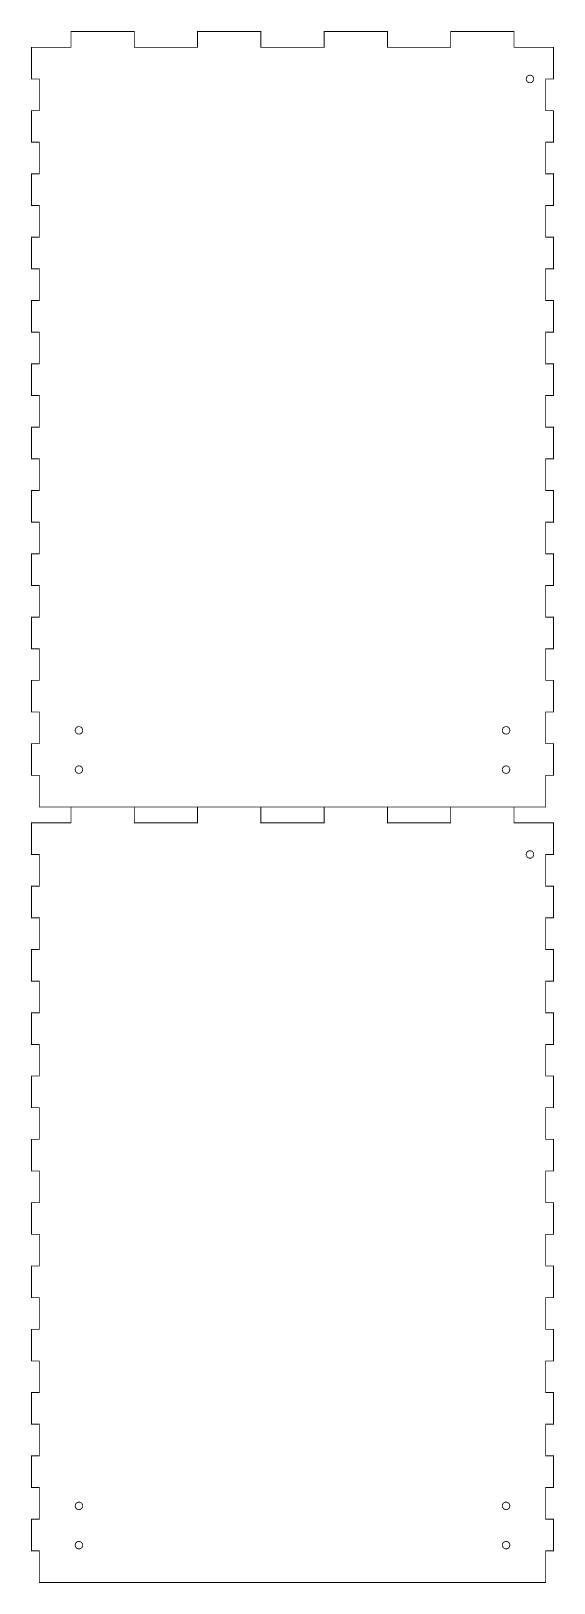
# Model space of a CAD drawing. Extents: x 0 to 210, y 0 to 623.
import ezdxf

# ---------------------------------------------------------------- set-up
doc = ezdxf.new("R2010")
doc.units = 0
doc.layers.get('0').update_dxf_attribs({"linetype": 'CONTINUOUS'})

msp = doc.modelspace()

# ---------------------------------------------------------------- linework, layer by layer
at = {"color": 0}
for points, const_width in [([(41.4514, 616.14), (41.4514, 622.49), (16.0514, 622.49), (16.0514, 616.14), (0.176378, 616.14), (0.176378, 603.44), (3.3514, 603.44), (3.3514, 590.74), (0.176378, 590.74), (0.176378, 578.04), (3.3514, 578.04), (3.3514, 565.34), (0.176378, 565.34), (0.176378, 552.64), (3.3514, 552.64), (3.3514, 539.94), (0.176378, 539.94), (0.176378, 527.24), (3.3514, 527.24), (3.3514, 514.54), (0.176378, 514.54), (0.176378, 501.84), (3.3514, 501.84), (3.3514, 489.14), (0.176378, 489.14), (0.176378, 476.44), (3.3514, 476.44), (3.3514, 463.74), (0.176378, 463.74), (0.176378, 451.04), (3.3514, 451.04), (3.3514, 438.34), (0.176378, 438.34), (0.176378, 425.64), (3.3514, 425.64), (3.3514, 412.94), (0.176378, 412.94), (0.176378, 400.24), (3.3514, 400.24), (3.3514, 387.54), (0.176378, 387.54), (0.176378, 374.84), (3.3514, 374.84), (3.3514, 362.14), (0.176378, 362.14), (0.176378, 349.44), (3.3514, 349.44), (3.3514, 336.74), (0.176378, 336.74), (0.176378, 324.04), (3.3514, 324.04), (3.3514, 311.34), (206.551, 311.34), (206.551, 324.04), (209.726, 324.04), (209.726, 336.74), (206.551, 336.74), (206.551, 349.44), (209.726, 349.44), (209.726, 362.14), (206.551, 362.14), (206.551, 374.84), (209.726, 374.84), (209.726, 387.54), (206.551, 387.54), (206.551, 400.24), (209.726, 400.24), (209.726, 412.94), (206.551, 412.94), (206.551, 425.64), (209.726, 425.64), (209.726, 438.34), (206.551, 438.34), (206.551, 451.04), (209.726, 451.04), (209.726, 463.74), (206.551, 463.74), (206.551, 476.44), (209.726, 476.44), (209.726, 489.14), (206.551, 489.14), (206.551, 501.84), (209.726, 501.84), (209.726, 514.54), (206.551, 514.54), (206.551, 527.24), (209.726, 527.24), (209.726, 539.94), (206.551, 539.94), (206.551, 552.64), (209.726, 552.64), (209.726, 565.34), (206.551, 565.34), (206.551, 578.04), (209.726, 578.04), (209.726, 590.74), (206.551, 590.74), (206.551, 603.44), (209.726, 603.44), (209.726, 616.14), (193.851, 616.14), (193.851, 622.49), (168.451, 622.49), (168.451, 616.14), (143.051, 616.14), (143.051, 622.49), (117.652, 622.49), (117.652, 616.14), (92.2515, 616.14), (92.2515, 622.49), (66.8515, 622.49), (66.8515, 616.14), (41.4514, 616.14)], 0.352778), ([(201.765, 603.44), (201.765, 603.401), (201.757, 603.287), (201.735, 603.137), (201.697, 602.994), (201.647, 602.857), (201.585, 602.725), (201.508, 602.601), (201.422, 602.486), (201.326, 602.379), (201.219, 602.283), (201.104, 602.196), (200.981, 602.121), (200.849, 602.058), (200.711, 602.008), (200.568, 601.971), (200.418, 601.949), (200.304, 601.94), (200.265, 601.94), (200.226, 601.94), (200.112, 601.949), (199.962, 601.971), (199.819, 602.008), (199.682, 602.058), (199.55, 602.121), (199.426, 602.196), (199.311, 602.283), (199.204, 602.379), (199.108, 602.486), (199.021, 602.601), (198.946, 602.725), (198.883, 602.857), (198.832, 602.994), (198.796, 603.137), (198.772, 603.287), (198.765, 603.401), (198.765, 603.44), (198.765, 603.479), (198.772, 603.593), (198.796, 603.743), (198.832, 603.886), (198.883, 604.024), (198.946, 604.156), (199.021, 604.279), (199.108, 604.394), (199.204, 604.501), (199.311, 604.597), (199.426, 604.685), (199.55, 604.76), (199.682, 604.822), (199.819, 604.872), (199.962, 604.91), (200.112, 604.932), (200.226, 604.94), (200.265, 604.94), (200.304, 604.94), (200.418, 604.932), (200.568, 604.91), (200.711, 604.872), (200.849, 604.822), (200.981, 604.76), (201.104, 604.685), (201.219, 604.597), (201.326, 604.501), (201.422, 604.394), (201.508, 604.279), (201.585, 604.156), (201.647, 604.024), (201.697, 603.886), (201.735, 603.743), (201.757, 603.593), (201.765, 603.479), (201.765, 603.44)], 0.333333), ([(20.7264, 342.09), (20.7264, 342.051), (20.7186, 341.936), (20.696, 341.787), (20.659, 341.644), (20.6085, 341.506), (20.5454, 341.375), (20.4703, 341.251), (20.3839, 341.136), (20.2871, 341.029), (20.1806, 340.932), (20.065, 340.846), (19.9414, 340.771), (19.8103, 340.708), (19.6724, 340.657), (19.5287, 340.621), (19.3797, 340.597), (19.2647, 340.59), (19.2264, 340.59), (19.1881, 340.59), (19.0731, 340.597), (18.9242, 340.621), (18.7803, 340.657), (18.6425, 340.708), (18.5114, 340.771), (18.3876, 340.846), (18.2722, 340.932), (18.1657, 341.029), (18.0689, 341.136), (17.9825, 341.251), (17.9075, 341.375), (17.8443, 341.506), (17.7939, 341.644), (17.7568, 341.787), (17.7342, 341.936), (17.7264, 342.051), (17.7264, 342.09), (17.7264, 342.128), (17.7342, 342.243), (17.7568, 342.392), (17.7939, 342.536), (17.8443, 342.674), (17.9075, 342.804), (17.9825, 342.929), (18.0689, 343.044), (18.1657, 343.15), (18.2722, 343.247), (18.3876, 343.333), (18.5114, 343.408), (18.6425, 343.472), (18.7803, 343.522), (18.9242, 343.56), (19.0731, 343.582), (19.1881, 343.59), (19.2264, 343.59), (19.2647, 343.59), (19.3797, 343.582), (19.5287, 343.56), (19.6724, 343.522), (19.8103, 343.472), (19.9414, 343.408), (20.065, 343.333), (20.1806, 343.247), (20.2871, 343.15), (20.3839, 343.044), (20.4703, 342.929), (20.5454, 342.804), (20.6085, 342.674), (20.659, 342.536), (20.696, 342.392), (20.7186, 342.243), (20.7264, 342.128), (20.7264, 342.09)], 0.333333), ([(192.176, 342.09), (192.176, 342.051), (192.169, 341.936), (192.146, 341.787), (192.11, 341.644), (192.058, 341.506), (191.996, 341.375), (191.921, 341.251), (191.835, 341.136), (191.737, 341.029), (191.631, 340.932), (191.515, 340.846), (191.392, 340.771), (191.261, 340.708), (191.122, 340.657), (190.979, 340.621), (190.831, 340.597), (190.715, 340.59), (190.676, 340.59), (190.639, 340.59), (190.524, 340.597), (190.375, 340.621), (190.231, 340.657), (190.093, 340.708), (189.961, 340.771), (189.837, 340.846), (189.722, 340.932), (189.617, 341.029), (189.519, 341.136), (189.433, 341.251), (189.358, 341.375), (189.294, 341.506), (189.244, 341.644), (189.207, 341.787), (189.185, 341.936), (189.176, 342.051), (189.176, 342.09), (189.176, 342.128), (189.185, 342.243), (189.207, 342.392), (189.244, 342.536), (189.294, 342.674), (189.358, 342.804), (189.433, 342.929), (189.519, 343.044), (189.617, 343.15), (189.722, 343.247), (189.837, 343.333), (189.961, 343.408), (190.093, 343.472), (190.231, 343.522), (190.375, 343.56), (190.524, 343.582), (190.639, 343.59), (190.676, 343.59), (190.715, 343.59), (190.831, 343.582), (190.979, 343.56), (191.122, 343.522), (191.261, 343.472), (191.392, 343.408), (191.515, 343.333), (191.631, 343.247), (191.737, 343.15), (191.835, 343.044), (191.921, 342.929), (191.996, 342.804), (192.058, 342.674), (192.11, 342.536), (192.146, 342.392), (192.169, 342.243), (192.176, 342.128), (192.176, 342.09)], 0.333333), ([(20.7264, 326.34), (20.7264, 326.301), (20.7186, 326.186), (20.696, 326.037), (20.659, 325.894), (20.6085, 325.756), (20.5454, 325.625), (20.4703, 325.501), (20.3839, 325.386), (20.2871, 325.279), (20.1806, 325.182), (20.065, 325.096), (19.9414, 325.021), (19.8103, 324.958), (19.6724, 324.907), (19.5287, 324.871), (19.3797, 324.847), (19.2647, 324.84), (19.2264, 324.84), (19.1881, 324.84), (19.0731, 324.847), (18.9242, 324.871), (18.7803, 324.907), (18.6425, 324.958), (18.5114, 325.021), (18.3876, 325.096), (18.2722, 325.182), (18.1657, 325.279), (18.0689, 325.386), (17.9825, 325.501), (17.9075, 325.625), (17.8443, 325.756), (17.7939, 325.894), (17.7568, 326.037), (17.7342, 326.186), (17.7264, 326.301), (17.7264, 326.34), (17.7264, 326.378), (17.7342, 326.493), (17.7568, 326.642), (17.7939, 326.786), (17.8443, 326.924), (17.9075, 327.054), (17.9825, 327.179), (18.0689, 327.294), (18.1657, 327.4), (18.2722, 327.497), (18.3876, 327.583), (18.5114, 327.658), (18.6425, 327.722), (18.7803, 327.772), (18.9242, 327.81), (19.0731, 327.832), (19.1881, 327.84), (19.2264, 327.84), (19.2647, 327.84), (19.3797, 327.832), (19.5287, 327.81), (19.6724, 327.772), (19.8103, 327.722), (19.9414, 327.658), (20.065, 327.583), (20.1806, 327.497), (20.2871, 327.4), (20.3839, 327.294), (20.4703, 327.179), (20.5454, 327.054), (20.6085, 326.924), (20.659, 326.786), (20.696, 326.642), (20.7186, 326.493), (20.7264, 326.378), (20.7264, 326.34)], 0.333333), ([(192.176, 326.34), (192.176, 326.301), (192.169, 326.186), (192.146, 326.037), (192.11, 325.894), (192.058, 325.756), (191.996, 325.625), (191.921, 325.501), (191.835, 325.386), (191.737, 325.279), (191.631, 325.182), (191.515, 325.096), (191.392, 325.021), (191.261, 324.958), (191.122, 324.907), (190.979, 324.871), (190.831, 324.847), (190.715, 324.84), (190.676, 324.84), (190.639, 324.84), (190.524, 324.847), (190.375, 324.871), (190.231, 324.907), (190.093, 324.958), (189.961, 325.021), (189.837, 325.096), (189.722, 325.182), (189.617, 325.279), (189.519, 325.386), (189.433, 325.501), (189.358, 325.625), (189.294, 325.756), (189.244, 325.894), (189.207, 326.037), (189.185, 326.186), (189.176, 326.301), (189.176, 326.34), (189.176, 326.378), (189.185, 326.493), (189.207, 326.642), (189.244, 326.786), (189.294, 326.924), (189.358, 327.054), (189.433, 327.179), (189.519, 327.294), (189.617, 327.4), (189.722, 327.497), (189.837, 327.583), (189.961, 327.658), (190.093, 327.722), (190.231, 327.772), (190.375, 327.81), (190.524, 327.832), (190.639, 327.84), (190.676, 327.84), (190.715, 327.84), (190.831, 327.832), (190.979, 327.81), (191.122, 327.772), (191.261, 327.722), (191.392, 327.658), (191.515, 327.583), (191.631, 327.497), (191.737, 327.4), (191.835, 327.294), (191.921, 327.179), (191.996, 327.054), (192.058, 326.924), (192.11, 326.786), (192.146, 326.642), (192.169, 326.493), (192.176, 326.378), (192.176, 326.34)], 0.333333), ([(201.765, 292.29), (201.765, 292.251), (201.757, 292.136), (201.735, 291.987), (201.697, 291.844), (201.647, 291.706), (201.585, 291.575), (201.508, 291.451), (201.422, 291.336), (201.326, 291.229), (201.219, 291.132), (201.104, 291.046), (200.981, 290.971), (200.849, 290.908), (200.711, 290.857), (200.568, 290.821), (200.418, 290.797), (200.304, 290.79), (200.265, 290.79), (200.226, 290.79), (200.112, 290.797), (199.962, 290.821), (199.819, 290.857), (199.682, 290.908), (199.55, 290.971), (199.426, 291.046), (199.311, 291.132), (199.204, 291.229), (199.108, 291.336), (199.021, 291.451), (198.946, 291.575), (198.883, 291.706), (198.832, 291.844), (198.796, 291.987), (198.772, 292.136), (198.765, 292.251), (198.765, 292.29), (198.765, 292.328), (198.772, 292.443), (198.796, 292.592), (198.832, 292.736), (198.883, 292.874), (198.946, 293.004), (199.021, 293.129), (199.108, 293.244), (199.204, 293.35), (199.311, 293.447), (199.426, 293.533), (199.55, 293.608), (199.682, 293.672), (199.819, 293.722), (199.962, 293.76), (200.112, 293.782), (200.226, 293.79), (200.265, 293.79), (200.304, 293.79), (200.418, 293.782), (200.568, 293.76), (200.711, 293.722), (200.849, 293.672), (200.981, 293.608), (201.104, 293.533), (201.219, 293.447), (201.326, 293.35), (201.422, 293.244), (201.508, 293.129), (201.585, 293.004), (201.647, 292.874), (201.697, 292.736), (201.735, 292.592), (201.757, 292.443), (201.765, 292.328), (201.765, 292.29)], 0.333333), ([(20.7264, 30.9394), (20.7264, 30.9011), (20.7186, 30.7861), (20.696, 30.6371), (20.659, 30.4933), (20.6085, 30.3556), (20.5454, 30.2244), (20.4703, 30.1007), (20.3839, 29.9853), (20.2871, 29.8788), (20.1806, 29.7819), (20.065, 29.6956), (19.9414, 29.6204), (19.8103, 29.5574), (19.6724, 29.5068), (19.5287, 29.4699), (19.3797, 29.4472), (19.2647, 29.4394), (19.2264, 29.4394), (19.1881, 29.4394), (19.0731, 29.4472), (18.9242, 29.4699), (18.7803, 29.5068), (18.6425, 29.5574), (18.5114, 29.6204), (18.3876, 29.6956), (18.2722, 29.7819), (18.1657, 29.8788), (18.0689, 29.9853), (17.9825, 30.1007), (17.9075, 30.2244), (17.8443, 30.3556), (17.7939, 30.4933), (17.7568, 30.6371), (17.7342, 30.7861), (17.7264, 30.9011), (17.7264, 30.9394), (17.7264, 30.9778), (17.7342, 31.0928), (17.7568, 31.2417), (17.7939, 31.3854), (17.8443, 31.5233), (17.9075, 31.6544), (17.9825, 31.7781), (18.0689, 31.8936), (18.1657, 32), (18.2722, 32.0969), (18.3876, 32.1833), (18.5114, 32.2583), (18.6425, 32.3215), (18.7803, 32.3719), (18.9242, 32.409), (19.0731, 32.4317), (19.1881, 32.4394), (19.2264, 32.4394), (19.2647, 32.4394), (19.3797, 32.4317), (19.5287, 32.409), (19.6724, 32.3719), (19.8103, 32.3215), (19.9414, 32.2583), (20.065, 32.1833), (20.1806, 32.0969), (20.2871, 32), (20.3839, 31.8936), (20.4703, 31.7781), (20.5454, 31.6544), (20.6085, 31.5233), (20.659, 31.3854), (20.696, 31.2417), (20.7186, 31.0928), (20.7264, 30.9778), (20.7264, 30.9394)], 0.333333), ([(192.176, 30.9394), (192.176, 30.9011), (192.169, 30.7861), (192.146, 30.6371), (192.11, 30.4933), (192.058, 30.3556), (191.996, 30.2244), (191.921, 30.1007), (191.835, 29.9853), (191.737, 29.8788), (191.631, 29.7819), (191.515, 29.6956), (191.392, 29.6204), (191.261, 29.5574), (191.122, 29.5068), (190.979, 29.4699), (190.831, 29.4472), (190.715, 29.4394), (190.676, 29.4394), (190.639, 29.4394), (190.524, 29.4472), (190.375, 29.4699), (190.231, 29.5068), (190.093, 29.5574), (189.961, 29.6204), (189.837, 29.6956), (189.722, 29.7819), (189.617, 29.8788), (189.519, 29.9853), (189.433, 30.1007), (189.358, 30.2244), (189.294, 30.3556), (189.244, 30.4933), (189.207, 30.6371), (189.185, 30.7861), (189.176, 30.9011), (189.176, 30.9394), (189.176, 30.9778), (189.185, 31.0928), (189.207, 31.2417), (189.244, 31.3854), (189.294, 31.5233), (189.358, 31.6544), (189.433, 31.7781), (189.519, 31.8936), (189.617, 32), (189.722, 32.0969), (189.837, 32.1833), (189.961, 32.2583), (190.093, 32.3215), (190.231, 32.3719), (190.375, 32.409), (190.524, 32.4317), (190.639, 32.4394), (190.676, 32.4394), (190.715, 32.4394), (190.831, 32.4317), (190.979, 32.409), (191.122, 32.3719), (191.261, 32.3215), (191.392, 32.2583), (191.515, 32.1833), (191.631, 32.0969), (191.737, 32), (191.835, 31.8936), (191.921, 31.7781), (191.996, 31.6544), (192.058, 31.5233), (192.11, 31.3854), (192.146, 31.2417), (192.169, 31.0928), (192.176, 30.9778), (192.176, 30.9394)], 0.333333), ([(20.7264, 15.1893), (20.7264, 15.1511), (20.7186, 15.036), (20.696, 14.8871), (20.659, 14.7433), (20.6085, 14.6056), (20.5454, 14.4744), (20.4703, 14.3507), (20.3839, 14.2353), (20.2871, 14.1288), (20.1806, 14.0319), (20.065, 13.9456), (19.9414, 13.8704), (19.8103, 13.8072), (19.6724, 13.7568), (19.5287, 13.7198), (19.3797, 13.6971), (19.2647, 13.6893), (19.2264, 13.6893), (19.1881, 13.6893), (19.0731, 13.6971), (18.9242, 13.7198), (18.7803, 13.7568), (18.6425, 13.8072), (18.5114, 13.8704), (18.3876, 13.9456), (18.2722, 14.0319), (18.1657, 14.1288), (18.0689, 14.2353), (17.9825, 14.3507), (17.9075, 14.4744), (17.8443, 14.6056), (17.7939, 14.7433), (17.7568, 14.8871), (17.7342, 15.036), (17.7264, 15.1511), (17.7264, 15.1893), (17.7264, 15.2276), (17.7342, 15.3428), (17.7568, 15.4917), (17.7939, 15.6354), (17.8443, 15.7733), (17.9075, 15.9043), (17.9825, 16.0281), (18.0689, 16.1435), (18.1657, 16.25), (18.2722, 16.3468), (18.3876, 16.4332), (18.5114, 16.5083), (18.6425, 16.5715), (18.7803, 16.6219), (18.9242, 16.6589), (19.0731, 16.6817), (19.1881, 16.6893), (19.2264, 16.6893), (19.2647, 16.6893), (19.3797, 16.6817), (19.5287, 16.6589), (19.6724, 16.6219), (19.8103, 16.5715), (19.9414, 16.5083), (20.065, 16.4332), (20.1806, 16.3468), (20.2871, 16.25), (20.3839, 16.1435), (20.4703, 16.0281), (20.5454, 15.9043), (20.6085, 15.7733), (20.659, 15.6354), (20.696, 15.4917), (20.7186, 15.3428), (20.7264, 15.2276), (20.7264, 15.1893)], 0.333333), ([(192.176, 15.1893), (192.176, 15.1511), (192.169, 15.036), (192.146, 14.8871), (192.11, 14.7433), (192.058, 14.6056), (191.996, 14.4744), (191.921, 14.3507), (191.835, 14.2353), (191.737, 14.1288), (191.631, 14.0319), (191.515, 13.9456), (191.392, 13.8704), (191.261, 13.8072), (191.122, 13.7568), (190.979, 13.7198), (190.831, 13.6971), (190.715, 13.6893), (190.676, 13.6893), (190.639, 13.6893), (190.524, 13.6971), (190.375, 13.7198), (190.231, 13.7568), (190.093, 13.8072), (189.961, 13.8704), (189.837, 13.9456), (189.722, 14.0319), (189.617, 14.1288), (189.519, 14.2353), (189.433, 14.3507), (189.358, 14.4744), (189.294, 14.6056), (189.244, 14.7433), (189.207, 14.8871), (189.185, 15.036), (189.176, 15.1511), (189.176, 15.1893), (189.176, 15.2276), (189.185, 15.3428), (189.207, 15.4917), (189.244, 15.6354), (189.294, 15.7733), (189.358, 15.9043), (189.433, 16.0281), (189.519, 16.1435), (189.617, 16.25), (189.722, 16.3468), (189.837, 16.4332), (189.961, 16.5083), (190.093, 16.5715), (190.231, 16.6219), (190.375, 16.6589), (190.524, 16.6817), (190.639, 16.6893), (190.676, 16.6893), (190.715, 16.6893), (190.831, 16.6817), (190.979, 16.6589), (191.122, 16.6219), (191.261, 16.5715), (191.392, 16.5083), (191.515, 16.4332), (191.631, 16.3468), (191.737, 16.25), (191.835, 16.1435), (191.921, 16.0281), (191.996, 15.9043), (192.058, 15.7733), (192.11, 15.6354), (192.146, 15.4917), (192.169, 15.3428), (192.176, 15.2276), (192.176, 15.1893)], 0.333333)]:
    msp.add_lwpolyline(points, close=True, dxfattribs=dict(at, const_width=const_width))
at = {"color": 0, "const_width": 0.352778}
for points in [[(193.851, 311.34), (193.851, 304.99), (209.726, 304.99), (209.726, 292.29), (206.551, 292.29), (206.551, 279.59), (209.726, 279.59), (209.726, 266.89), (206.551, 266.89), (206.551, 254.19), (209.726, 254.19), (209.726, 241.49), (206.551, 241.49), (206.551, 228.79), (209.726, 228.79), (209.726, 216.09), (206.551, 216.09), (206.551, 203.39), (209.726, 203.39), (209.726, 190.69), (206.551, 190.69), (206.551, 177.99), (209.726, 177.99), (209.726, 165.29), (206.551, 165.29), (206.551, 152.589), (209.726, 152.589), (209.726, 139.889), (206.551, 139.889), (206.551, 127.189), (209.726, 127.189), (209.726, 114.49), (206.551, 114.49), (206.551, 101.789), (209.726, 101.789), (209.726, 89.0894), (206.551, 89.0894), (206.551, 76.3894), (209.726, 76.3894), (209.726, 63.6894), (206.551, 63.6894), (206.551, 50.9894), (209.726, 50.9894), (209.726, 38.2894), (206.551, 38.2894), (206.551, 25.5893), (209.726, 25.5893), (209.726, 12.8893), (206.551, 12.8893), (206.551, 0.189344), (3.3514, 0.189344), (3.3514, 12.8893), (0.176378, 12.8893), (0.176378, 25.5893), (3.3514, 25.5893), (3.3514, 38.2894), (0.176378, 38.2894), (0.176378, 50.9894), (3.3514, 50.9894), (3.3514, 63.6894), (0.176378, 63.6894), (0.176378, 76.3894), (3.3514, 76.3894), (3.3514, 89.0894), (0.176378, 89.0894), (0.176378, 101.789), (3.3514, 101.789), (3.3514, 114.49), (0.176378, 114.49), (0.176378, 127.189), (3.3514, 127.189), (3.3514, 139.889), (0.176378, 139.889), (0.176378, 152.589), (3.3514, 152.589), (3.3514, 165.29), (0.176378, 165.29), (0.176378, 177.99), (3.3514, 177.99), (3.3514, 190.69), (0.176378, 190.69), (0.176378, 203.39), (3.3514, 203.39), (3.3514, 216.09), (0.176378, 216.09), (0.176378, 228.79), (3.3514, 228.79), (3.3514, 241.49), (0.176378, 241.49), (0.176378, 254.19), (3.3514, 254.19), (3.3514, 266.89), (0.176378, 266.89), (0.176378, 279.59), (3.3514, 279.59), (3.3514, 292.29), (0.176378, 292.29), (0.176378, 304.99), (16.0514, 304.99), (16.0514, 311.34)], [(66.8515, 311.34), (66.8515, 304.99), (41.4514, 304.99), (41.4514, 311.34)], [(92.2515, 311.34), (92.2515, 304.99), (117.652, 304.99), (117.652, 311.34)], [(143.051, 311.34), (143.051, 304.99), (168.451, 304.99), (168.451, 311.34)]]:
    msp.add_lwpolyline(points, dxfattribs=at)

doc.saveas('drawing.dxf')
